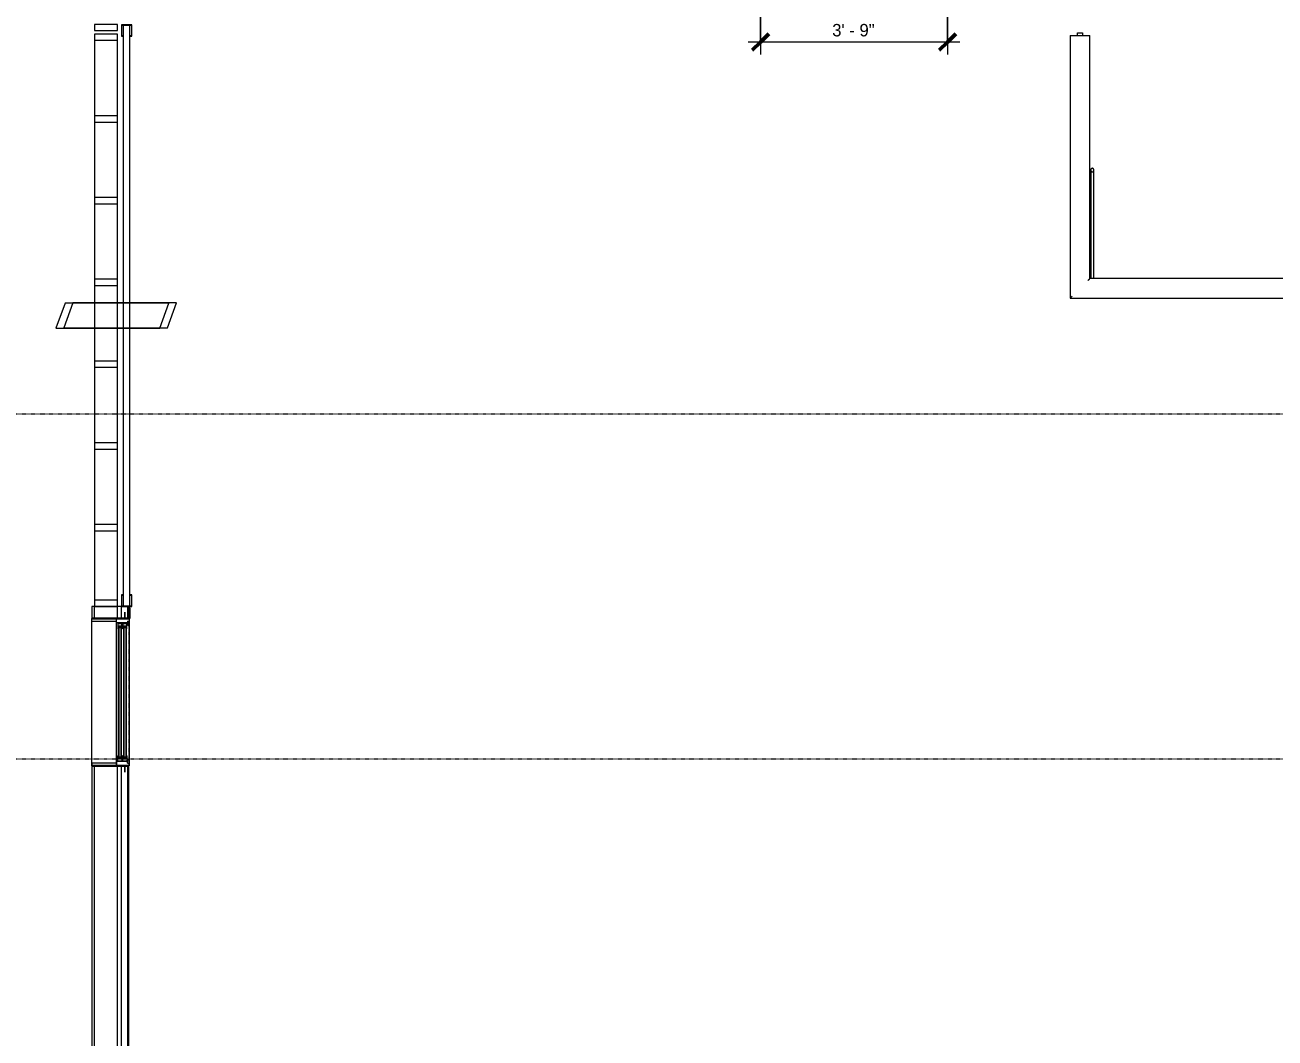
# Model space of a CAD drawing. Header units: inches. Extents: x -4010 to -1814, y 9846 to 12241.
# Drawn here: x -3426.4 to -3125.5, y 11003.3 to 11247.1 of the extents above; entities that cross this region are included whole.
import ezdxf

# ---------------------------------------------------------------- set-up
doc = ezdxf.new("R2010")
doc.units = ezdxf.units.IN
doc.header["$MEASUREMENT"] = 0
doc.linetypes.add('Aligning Line 1_8_', pattern=[0.25, 0.125, -0.125])
doc.linetypes.add('Dash', pattern=[0.25, 0.125, -0.125])
for name, color, linetype, lineweight in [('0-1', 7, 'Continuous', 5), ('0-2', 7, 'Continuous', 9), ('A-ANNO-DIMS', 211, 'Continuous', 9), ('A-ANNO-DIMS-32', 211, 'Continuous', 9), ('A-DETL-GENF-HDLN-1', 7, 'Dash', 9), ('A-DETL-GENF-HDLN-2', 1, 'Continuous', 18), ('A-FLOR-HRAL-1', 7, 'Continuous', 9), ('A-GLAZ', 151, 'Continuous', 18), ('A-GLAZ-1', 10, 'Continuous', 30), ('A-GLAZ-2', 7, 'Continuous', 9), ('A-GLAZ-CWMG-1', 7, 'Continuous', 9), ('A-WALL-1', 7, 'Continuous', 9), ('A-WALL-2', 250, 'Continuous', 18), ('A-WALL-IDEN', 211, 'Continuous', 9), ('G-ANNO-SYMB-1', 147, 'Aligning Line 1_8_', 9), ('S-BEAM-1', 7, 'Continuous', 9)]:
    doc.layers.add(name, color=color, linetype=linetype, lineweight=lineweight)
doc.styles.add('Century Gothic', font='ufonts.com_century-gothic.ttf', dxfattribs={"height": 3})
doc.dimstyles.new('OD_1__HACK_2_1', dxfattribs={"dimscale": 12, "dimtxt": 3.132505, "dimasz": 0.333333, "dimexe": 0.25, "dimexo": 0.166667, "dimgap": 0.041667, "dimtad": 1, "dimdec": 4, "dimrnd": 0.0625, "dimzin": 3, "dimdsep": 46, "dimlunit": 4, "dimtxsty": 'Century Gothic', "dimblk1": 'OBLIQUE', "dimblk2": 'OBLIQUE', "dimsah": 1, "dimcen": 0.09, "dimdle": 0.25, "dimazin": 0, "dimtfac": 1, "dimtdec": 4, "dimtix": 1, "dimtmove": 0, "dimatfit": 3, "dimfxl": 1, "dimtvp": 1, "dimtfill": 1, "dimfrac": 2, "dimtolj": 1, "dimtzin": 0, "dimarcsym": 2})

# ---------------------------------------------------------------- blocks, each defined once
blk = doc.blocks.new('Rectangular Mullion - Profile_Polycarbonate_Upper and left-2704980-UNIT PLANS - 2ND _ 3RD FLOOR')
at = {"layer": 'A-GLAZ-CWMG-1'}
for p, q in [((-2.75, 1.29), (0, 1.29)), ((-2.75, 0.79), (-2.75, 1.29)), ((-2.5, 0.79), (-2.75, 0.79)), ((-0.06, 1.22), (-2.69, 1.22)), ((-2.69, 1.22), (-2.69, 0.85)), ((-2.69, 0.85), (-2.5, 0.85)), ((-2.5, 0.85), (-2.5, 0.79)), ((-0.06, -1.15), (-0.06, 1.22)), ((0, 1.29), (0, -1.21)), ((-2.75, -1.21), (-2.75, -0.79)), ((-2.75, -0.79), (-2.5, -0.79)), ((0, -1.21), (-2.75, -1.21)), ((-2.5, -0.85), (-2.69, -0.85)), ((-2.69, -0.85), (-2.69, -1.15)), ((-2.69, -1.15), (-0.06, -1.15)), ((-2.5, -0.79), (-2.5, -0.85))]:
    blk.add_line(p, q, dxfattribs=at)
blk = doc.blocks.new('Rectangular Mullion - Profile_Polycarbonate_right-2704981-UNIT PLANS - 2ND _ 3RD FLOOR')
at = {"layer": 'A-GLAZ-CWMG-1'}
for p, q in [((0, 1.29), (-2.75, 1.29)), ((-2.75, 1.29), (-2.75, 0.79)), ((-2.75, 0.79), (-2.5, 0.79)), ((-2.69, 0.85), (-2.69, 1.22)), ((-2.69, 1.22), (-0.06, 1.22)), ((-2.5, 0.85), (-2.69, 0.85)), ((-2.5, 0.79), (-2.5, 0.85)), ((-0.06, 1.22), (-0.06, -1.15)), ((0, -1.21), (0, 1.29)), ((-2.5, -0.79), (-2.75, -0.79)), ((-2.75, -0.79), (-2.75, -1.21)), ((-2.75, -1.21), (0, -1.21)), ((-2.69, -1.15), (-2.69, -0.85)), ((-2.69, -0.85), (-2.5, -0.85)), ((-0.06, -1.15), (-2.69, -1.15)), ((-2.5, -0.85), (-2.5, -0.79))]:
    blk.add_line(p, q, dxfattribs=at)
blk = doc.blocks.new('Rectangular Mullion - Stud - Vertical-2745649-UNIT PLANS - 2ND _ 3RD FLOOR')
at = {"layer": 'A-GLAZ-CWMG-1'}
for p, q in [((-1.5, 2.75), (0, 2.75)), ((-1.5, -2.75), (-1.5, 2.75)), ((0, 2.75), (0, -2.75)), ((0, -2.75), (-1.5, -2.75))]:
    blk.add_line(p, q, dxfattribs=at)
blk = doc.blocks.new('Rectangular Mullion - Stud - Vertical-2745650-UNIT PLANS - 2ND _ 3RD FLOOR')
at = {"layer": 'A-GLAZ-CWMG-1'}
for p, q in [((-1.5, 2.75), (-1.5, -2.75)), ((0, 2.75), (-1.5, 2.75)), ((0, -2.75), (0, 2.75)), ((-1.5, -2.75), (0, -2.75))]:
    blk.add_line(p, q, dxfattribs=at)
blk = doc.blocks.new('Rectangular Mullion - Stud - Base_Head-1991713-UNIT PLANS - 2ND _ 3RD FLOOR')
at = {"layer": 'A-GLAZ-CWMG-1'}
for p, q in [((-3409.67, 11243.46), (-3409.67, 11225.28)), ((-3404.17, 11225.28), (-3404.17, 11243.46))]:
    blk.add_line(p, q, dxfattribs=at)
blk = doc.blocks.new('Rectangular Mullion - Stud - Base_Head-1769174-UNIT PLANS - 2ND _ 3RD FLOOR')
at = {"layer": 'A-GLAZ-CWMG-1'}
for p, q in [((-3409.67, 11223.78), (-3409.67, 11205.59)), ((-3404.17, 11205.59), (-3404.17, 11223.78))]:
    blk.add_line(p, q, dxfattribs=at)
blk = doc.blocks.new('Rectangular Mullion - Stud - Vertical-2745647-UNIT PLANS - 2ND _ 3RD FLOOR')
at = {"layer": 'A-GLAZ-CWMG-1'}
for p, q in [((0, 2.75), (1.5, 2.75)), ((0, -2.75), (0, 2.75)), ((1.5, 2.75), (1.5, -2.75)), ((1.5, -2.75), (0, -2.75))]:
    blk.add_line(p, q, dxfattribs=at)
blk = doc.blocks.new('Rectangular Mullion - Stud - Base_Head-1769175-UNIT PLANS - 2ND _ 3RD FLOOR')
at = {"layer": 'A-GLAZ-CWMG-1'}
for p, q in [((-3409.67, 11125.36), (-3409.67, 11108.68)), ((-3404.17, 11108.68), (-3404.17, 11125.36))]:
    blk.add_line(p, q, dxfattribs=at)
blk = doc.blocks.new('Railing - Baluster_01-V1-UNIT PLANS - 2ND _ 3RD FLOOR')
at = {"layer": 'A-FLOR-HRAL-1'}
for p, q in [((-0.59, 1.18), (0.59, 1.18)), ((-0.59, 0.59), (-0.59, 1.18)), ((0.59, 1.18), (0.59, 0.59))]:
    blk.add_line(p, q, dxfattribs=at)
blk = doc.blocks.new('Railing - Railing-2700274-UNIT PLANS - 2ND _ 3RD FLOOR')
at = {"layer": 'A-FLOR-HRAL-1'}
for p, q in [((-3174.75, 11244.64), (-3174.75, 11181.39)), ((-3174.75, 11244.64), (-3174.28, 11244.64)), ((-3174.28, 11244.64), (-3170.5, 11244.64)), ((-3170.5, 11244.64), (-3170.02, 11244.64)), ((-3170.02, 11186.11), (-3170.02, 11244.64)), ((-3065.42, 11244.64), (-3065.42, 11186.11)), ((-3065.42, 11244.64), (-3064.95, 11244.64)), ((-3064.95, 11244.64), (-3061.17, 11244.64)), ((-3061.17, 11244.64), (-3060.7, 11244.64)), ((-3060.7, 11181.39), (-3060.7, 11244.64)), ((-3065.42, 11186.11), (-3170.02, 11186.11)), ((-3174.75, 11181.39), (-3060.7, 11181.39))]:
    blk.add_line(p, q, dxfattribs=at)
for points, knots in [([(-3170.5, 11185.64), (-3170.45, 11185.68), (-3170.39, 11185.74), (-3170.31, 11185.82), (-3170.27, 11185.87), (-3170.23, 11185.9), (-3170.2, 11185.94), (-3170.17, 11185.97), (-3170.14, 11186), (-3170.11, 11186.02), (-3170.09, 11186.05), (-3170.06, 11186.08), (-3170.03, 11186.11), (-3170.02, 11186.11), (-3170.02, 11186.11)], [0, 0, 0, 0, 0.166667, 0.25, 0.333333, 0.375, 0.416667, 0.5, 0.541667, 0.583333, 0.666667, 0.75, 0.833333, 1, 1, 1, 1]), ([(-3064.95, 11185.64), (-3064.99, 11185.68), (-3065.05, 11185.74), (-3065.13, 11185.82), (-3065.18, 11185.87), (-3065.21, 11185.9), (-3065.25, 11185.94), (-3065.28, 11185.97), (-3065.31, 11186), (-3065.33, 11186.02), (-3065.36, 11186.05), (-3065.39, 11186.08), (-3065.42, 11186.11), (-3065.42, 11186.11), (-3065.42, 11186.11)], [0, 0, 0, 0, 0.166667, 0.25, 0.333333, 0.375, 0.416667, 0.5, 0.541667, 0.583333, 0.666667, 0.75, 0.833333, 1, 1, 1, 1]), ([(-3174.75, 11181.39), (-3174.75, 11181.39), (-3174.74, 11181.4), (-3174.71, 11181.42), (-3174.69, 11181.45), (-3174.66, 11181.48), (-3174.63, 11181.51), (-3174.6, 11181.53), (-3174.56, 11181.57), (-3174.52, 11181.62), (-3174.48, 11181.65), (-3174.45, 11181.69), (-3174.38, 11181.76), (-3174.32, 11181.82), (-3174.28, 11181.86)], [0, 0, 0, 0, 0.166667, 0.25, 0.333333, 0.416667, 0.458333, 0.5, 0.583333, 0.666667, 0.708333, 0.75, 0.833333, 1, 1, 1, 1]), ([(-3060.7, 11181.39), (-3060.7, 11181.39), (-3060.71, 11181.4), (-3060.73, 11181.42), (-3060.76, 11181.45), (-3060.79, 11181.48), (-3060.82, 11181.51), (-3060.84, 11181.53), (-3060.88, 11181.57), (-3060.93, 11181.62), (-3060.96, 11181.65), (-3061, 11181.69), (-3061.07, 11181.76), (-3061.13, 11181.82), (-3061.17, 11181.86)], [0, 0, 0, 0, 0.166667, 0.25, 0.333333, 0.416667, 0.458333, 0.5, 0.583333, 0.666667, 0.708333, 0.75, 0.833333, 1, 1, 1, 1])]:
    blk.add_open_spline(points, degree=3, knots=knots, dxfattribs=at)
blk.add_blockref('Railing - Baluster_01-V1-UNIT PLANS - 2ND _ 3RD FLOOR', (-3172.39, 11244.05))
blk = doc.blocks.new('Walls 39 - Walls 1-2569131-UNIT PLANS - 2ND _ 3RD FLOOR')
at = {"layer": 'S-BEAM-1'}
for p, q in [((-3169.84, 11212.21), (-3169.84, 11186.11)), ((-3169.09, 11186.11), (-3169.09, 11212.21))]:
    blk.add_line(p, q, dxfattribs=at)
at = {"layer": 'S-BEAM-1', "flags": 128}
for points in [[(-3169.09, 11212.21), (-3169.1, 11212.32), (-3169.13, 11212.41), (-3169.18, 11212.5), (-3169.25, 11212.57), (-3169.33, 11212.62), (-3169.42, 11212.64), (-3169.51, 11212.64), (-3169.6, 11212.62), (-3169.68, 11212.57), (-3169.75, 11212.5), (-3169.8, 11212.41), (-3169.83, 11212.32), (-3169.84, 11212.21)], [(-3169.84, 11212.21), (-3169.83, 11212.11), (-3169.8, 11212.01), (-3169.75, 11211.93), (-3169.68, 11211.86), (-3169.6, 11211.81), (-3169.51, 11211.78), (-3169.42, 11211.78), (-3169.33, 11211.81), (-3169.25, 11211.86), (-3169.18, 11211.93), (-3169.13, 11212.01), (-3169.1, 11212.11), (-3169.09, 11212.21)]]:
    blk.add_lwpolyline(points, dxfattribs=at)
blk = doc.blocks.new('Window-Double_Hung-Marvin-Essential - ESDH3066 - 2nd Floor-3033827-UNIT PLANS - 2ND _ 3RD FLOOR')
at = {"layer": 'A-DETL-GENF-HDLN-1'}
blk.add_line((16.1, -4.47), (-16.5, -4.47), dxfattribs=at)
at = {"layer": 'A-DETL-GENF-HDLN-2'}
for p, q in [((-17.13, 4.44), (-17.75, 4.44)), ((-17.13, -1.41), (-17.13, 4.44)), ((17.12, 4.44), (17.75, 4.44)), ((17.12, 4.44), (17.12, -1.41)), ((-16.72, -1.44), (-17.75, -1.44)), ((-17.75, -4.53), (-17.75, -1.44)), ((-16.72, -4.02), (-16.72, -1.44)), ((-16.56, -1.78), (-15.34, -1.78)), ((-16.56, -1.78), (-16.56, -2.72)), ((-15.34, -2.72), (-16.56, -2.72)), ((-16.56, -3), (-15.34, -3)), ((-16.56, -3), (-16.56, -3.94)), ((-15.28, -1.9), (-15.94, -1.9)), ((-15.94, -1.9), (-15.94, -2.62)), ((-15.94, -2.62), (-15.28, -2.62)), ((-15.84, -1.91), (-15.84, -2.6)), ((-15.54, -2.04), (-15.54, -2.48)), ((-15.34, -1.78), (-15.28, -1.84)), ((-15.34, -2.72), (-15.28, -2.66)), ((-15.34, -3), (-15.28, -3.06)), ((-15.28, -1.84), (-15.28, -1.9)), ((-15.28, -2.62), (-15.28, -2.66)), ((15.34, -1.78), (15.28, -1.84)), ((15.28, -1.84), (15.28, -1.9)), ((15.28, -1.9), (15.94, -1.9)), ((15.28, -2.62), (15.28, -2.66)), ((15.94, -2.62), (15.28, -2.62)), ((15.34, -2.72), (15.28, -2.66)), ((15.34, -3), (15.28, -3.06)), ((16.56, -1.78), (15.34, -1.78)), ((15.34, -2.72), (16.56, -2.72)), ((16.56, -3), (15.34, -3)), ((15.54, -2.04), (15.54, -2.48)), ((15.84, -1.91), (15.84, -2.6)), ((15.94, -1.9), (15.94, -2.62)), ((16.56, -1.78), (16.56, -2.72)), ((16.56, -3), (16.56, -3.94)), ((16.72, -4.02), (16.72, -1.44)), ((16.72, -1.44), (17.75, -1.44)), ((17.75, -4.53), (17.75, -1.44)), ((-19.25, -3.48), (-19.25, -3.44)), ((-19.25, -3.44), (-17.9, -3.44)), ((-17.75, -3.48), (-19.25, -3.48)), ((-17.9, -3.44), (-17.9, -3.33)), ((-17.9, -3.33), (-17.75, -3.33)), ((-17.75, -4.53), (-17.16, -4.53)), ((-17.08, -4.12), (-17.16, -4.53)), ((-17.08, -4.12), (-16.19, -4.12)), ((-16.85, -4.5), (-16.85, -4.12)), ((-16.3, -4.5), (-16.85, -4.5)), ((-16.38, -4.02), (-16.72, -4.02)), ((-15.34, -3.94), (-16.56, -3.94)), ((-16.38, -4.12), (-16.38, -4.02)), ((-16.18, -4.26), (-16.3, -4.26)), ((-16.3, -4.26), (-16.3, -4.5)), ((-16.19, -4.12), (-16.19, -4.22)), ((-16.19, -4.22), (-16.1, -4.22)), ((-16.18, -4.47), (-16.18, -4.26)), ((-16.18, -4.47), (-16.1, -4.47)), ((-16.1, -4.22), (-16.1, -4.47)), ((-15.28, -3.12), (-15.94, -3.12)), ((-15.94, -3.12), (-15.94, -3.84)), ((-15.94, -3.84), (-15.28, -3.84)), ((-15.84, -3.13), (-15.84, -3.82)), ((-15.54, -3.26), (-15.54, -3.7)), ((-15.34, -3.94), (-15.28, -3.88)), ((-15.28, -3.06), (-15.28, -3.12)), ((-15.28, -3.84), (-15.28, -3.88)), ((15.28, -3.06), (15.28, -3.12)), ((15.28, -3.12), (15.94, -3.12)), ((15.28, -3.84), (15.28, -3.88)), ((15.94, -3.84), (15.28, -3.84)), ((15.34, -3.94), (15.28, -3.88)), ((15.34, -3.94), (16.56, -3.94)), ((15.54, -3.26), (15.54, -3.7)), ((15.84, -3.13), (15.84, -3.82)), ((15.94, -3.12), (15.94, -3.84)), ((16.19, -4.22), (16.1, -4.22)), ((16.1, -4.22), (16.1, -4.47)), ((16.18, -4.47), (16.1, -4.47)), ((16.18, -4.47), (16.18, -4.26)), ((16.18, -4.26), (16.3, -4.26)), ((17.08, -4.12), (16.19, -4.12)), ((16.19, -4.12), (16.19, -4.22)), ((16.3, -4.26), (16.3, -4.5)), ((16.3, -4.5), (16.85, -4.5)), ((16.38, -4.12), (16.38, -4.02)), ((16.38, -4.02), (16.72, -4.02)), ((16.85, -4.5), (16.85, -4.12)), ((17.08, -4.12), (17.16, -4.53)), ((17.75, -4.53), (17.16, -4.53)), ((17.9, -3.33), (17.75, -3.33)), ((17.75, -3.48), (19.25, -3.48)), ((17.9, -3.44), (17.9, -3.33)), ((19.25, -3.44), (17.9, -3.44)), ((19.25, -3.48), (19.25, -3.44))]:
    blk.add_line(p, q, dxfattribs=at)
at = {"layer": 'A-GLAZ'}
for p, q in [((15.84, -1.91), (-15.84, -1.91)), ((15.84, -2.04), (-15.84, -2.04)), ((15.84, -2.48), (-15.84, -2.48)), ((15.84, -2.6), (-15.84, -2.6)), ((15.84, -3.13), (-15.84, -3.13)), ((15.84, -3.26), (-15.84, -3.26)), ((15.84, -3.7), (-15.84, -3.7)), ((15.84, -3.82), (-15.84, -3.82))]:
    blk.add_line(p, q, dxfattribs=at)
at = {"layer": 'A-GLAZ-1'}
for p, q in [((-17.75, -1.41), (-17.75, 4.44)), ((17.75, 4.44), (17.75, -1.41)), ((-17.75, -4.53), (-17.75, -1.44)), ((17.75, -1.44), (17.75, -4.53))]:
    blk.add_line(p, q, dxfattribs=at)
at = {"layer": 'A-GLAZ-2'}
for p, q in [((-17.75, 4.44), (17.75, 4.44)), ((-17.75, -1.44), (17.75, -1.44)), ((17.75, -4.53), (-17.75, -4.53)), ((17.75, -4.44), (20.27, -4.44)), ((17.75, -4.69), (17.75, -4.53)), ((20.27, -4.69), (17.75, -4.69)), ((20.27, -4.44), (20.27, -4.69))]:
    blk.add_line(p, q, dxfattribs=at)
blk = doc.blocks.new('CTR - 1st Phase - Shell_rvt-1-UNIT PLANS - 2ND _ 3RD FLOOR')
at = {"layer": 'A-WALL-1'}
for p, q in [((-3401.17, 11247.13), (-3402.75, 11247.13)), ((-3402.75, 11247.13), (-3402.75, 11107.24)), ((-3401.17, 11107.24), (-3401.17, 11247.13)), ((-3410.3, 11107.18), (-3410.3, 11104.28)), ((-3401.42, 11107.18), (-3410.3, 11107.18)), ((-3402.75, 11107.24), (-3401.17, 11107.24)), ((-3401.42, 11106.8), (-3401.42, 11107.18)), ((-3404.45, 11104.28), (-3404.42, 11104.28)), ((-3410.3, 11068.78), (-3410.3, 10842.51)), ((-3404.42, 11068.78), (-3404.45, 11068.78)), ((-3401.42, 10851.39), (-3401.42, 11068.78))]:
    blk.add_line(p, q, dxfattribs=at)
at = {"layer": 'A-WALL-2'}
for p, q in [((-3409.67, 11104.28), (-3409.67, 11107.18)), ((-3404.17, 11104.28), (-3404.17, 11107.18)), ((-3403.17, 11104.28), (-3403.17, 11107.18)), ((-3401.67, 11104.28), (-3401.67, 11107.18)), ((-3409.67, 10843.14), (-3409.67, 11068.78)), ((-3404.17, 10848.64), (-3404.17, 11068.78)), ((-3403.17, 10849.64), (-3403.17, 11068.78)), ((-3401.67, 10851.14), (-3401.67, 11068.78))]:
    blk.add_line(p, q, dxfattribs=at)
at = {"layer": '0-2'}
for name, p, rotation in [('Rectangular Mullion - Stud - Vertical-2745650-UNIT PLANS - 2ND _ 3RD FLOOR', (-3406.92, 11247.29), 90.00000000000892), ('Rectangular Mullion - Profile_Polycarbonate_right-2704981-UNIT PLANS - 2ND _ 3RD FLOOR', (-3401.96, 11107.18), 270), ('Window-Double_Hung-Marvin-Essential - ESDH3066 - 2nd Floor-3033827-UNIT PLANS - 2ND _ 3RD FLOOR', (-3405.86, 11086.53), 89.99999999999993)]:
    blk.add_blockref(name, p, dxfattribs=dict(at, rotation=rotation))
at = {"layer": '0-2', "extrusion": (0, 0, -1)}
for name, p, rotation in [('Rectangular Mullion - Profile_Polycarbonate_Upper and left-2704980-UNIT PLANS - 2ND _ 3RD FLOOR', (3401.96, 11247.19), 90), ('Rectangular Mullion - Stud - Vertical-2745647-UNIT PLANS - 2ND _ 3RD FLOOR', (3406.92, 11244.96), 269.9999999999911), ('Rectangular Mullion - Stud - Vertical-2745647-UNIT PLANS - 2ND _ 3RD FLOOR', (3406.92, 11225.28), 269.9999999999911), ('Rectangular Mullion - Stud - Vertical-2745647-UNIT PLANS - 2ND _ 3RD FLOOR', (3406.92, 11205.59), 269.9999999999911), ('Rectangular Mullion - Stud - Vertical-2745647-UNIT PLANS - 2ND _ 3RD FLOOR', (3406.92, 11185.91), 269.9999999999911), ('Rectangular Mullion - Stud - Vertical-2745647-UNIT PLANS - 2ND _ 3RD FLOOR', (3406.92, 11166.23), 269.9999999999911), ('Rectangular Mullion - Stud - Vertical-2745647-UNIT PLANS - 2ND _ 3RD FLOOR', (3406.92, 11146.54), 269.9999999999911), ('Rectangular Mullion - Stud - Vertical-2745647-UNIT PLANS - 2ND _ 3RD FLOOR', (3406.92, 11126.86), 269.9999999999911), ('Rectangular Mullion - Stud - Vertical-2745649-UNIT PLANS - 2ND _ 3RD FLOOR', (3406.92, 11107.18), 269.9999999999911)]:
    blk.add_blockref(name, p, dxfattribs=dict(at, rotation=rotation))
at = {"layer": '0-2'}
for name, p in [('Railing - Railing-2700274-UNIT PLANS - 2ND _ 3RD FLOOR', (0, 0)), ('Rectangular Mullion - Stud - Base_Head-1991713-UNIT PLANS - 2ND _ 3RD FLOOR', (0, 0)), ('Rectangular Mullion - Stud - Base_Head-1769174-UNIT PLANS - 2ND _ 3RD FLOOR', (0, 0)), ('Walls 39 - Walls 1-2569131-UNIT PLANS - 2ND _ 3RD FLOOR', (0, 0)), ('Rectangular Mullion - Stud - Base_Head-1769174-UNIT PLANS - 2ND _ 3RD FLOOR', (0, -19.68)), ('Rectangular Mullion - Stud - Base_Head-1769174-UNIT PLANS - 2ND _ 3RD FLOOR', (0, -39.37)), ('Rectangular Mullion - Stud - Base_Head-1769174-UNIT PLANS - 2ND _ 3RD FLOOR', (0, -59.05)), ('Rectangular Mullion - Stud - Base_Head-1769174-UNIT PLANS - 2ND _ 3RD FLOOR', (0, -78.73)), ('Rectangular Mullion - Stud - Base_Head-1769175-UNIT PLANS - 2ND _ 3RD FLOOR', (0, 0))]:
    blk.add_blockref(name, p, dxfattribs=at)
blk = doc.blocks.new('CTR - 1st Phase - Common Walls_rvt-1-UNIT PLANS - 2ND _ 3RD FLOOR')
at = {"layer": 'G-ANNO-SYMB-1'}
for p, q in [((-1871.64, 11153.43), (-4009.55, 11153.43)), ((-1871.64, 11070.38), (-4009.55, 11070.38))]:
    blk.add_line(p, q, dxfattribs=at)
blk = doc.blocks.new('DIMBLOCK295-UNIT PLANS - 2ND _ 3RD FLOOR')
at = {"layer": 'A-ANNO-DIMS-32'}
for p, q in [((-3204.32, 11260.62), (-3204.32, 11240.04)), ((-3204.32, 11243.04), (-3204.32, 11260.62)), ((-3249.32, 11253.64), (-3249.32, 11240.04)), ((-3249.32, 11243.04), (-3249.32, 11253.64)), ((-3201.32, 11243.04), (-3252.32, 11243.04))]:
    blk.add_line(p, q, dxfattribs=at)
at = {"layer": 'A-ANNO-DIMS-32', "lineweight": 50}
for p, q in [((-3249.32, 11243.04), (-3247.32, 11245.04)), ((-3204.32, 11243.04), (-3202.32, 11245.04)), ((-3249.32, 11243.04), (-3251.32, 11241.04)), ((-3204.32, 11243.04), (-3206.32, 11241.04))]:
    blk.add_line(p, q, dxfattribs=at)
at = {"layer": 'A-ANNO-DIMS-32', "color": 0, "insert": (-3232.07, 11247.39), "char_height": 3, "width": 12.5897, "attachment_point": 1, "line_spacing_factor": 0.984502, "style": 'Century Gothic', "bg_fill": 3, "box_fill_scale": 1.25, "bg_fill_color": 256, "bg_fill_true_color": 13158600, "bg_fill_transparency": 0}
blk.add_mtext('3\' - 9"', dxfattribs=at)
blk = doc.blocks.new('_Oblique')
at = {"color": 0, "linetype": 'ByBlock', "lineweight": -2}
blk.add_line((-0.5, -0.5), (0.5, 0.5), dxfattribs=at)
blk = doc.blocks.new('Wall Tag - Arch Wall-3956453-UNIT PLANS - 2ND _ 3RD FLOOR')
at = {"layer": 'A-WALL-IDEN'}
for p, q in [((-0.3561, 0.0937), (-0.4244, -0.0937)), ((0.4244, 0.0937), (-0.3561, 0.0937)), ((0.3561, -0.0937), (0.4244, 0.0937)), ((-0.4244, -0.0937), (0.3561, -0.0937))]:
    blk.add_line(p, q, dxfattribs=at)

msp = doc.modelspace()

# ---------------------------------------------------------------- block references
at = {"layer": '0-1'}
for name in ['CTR - 1st Phase - Common Walls_rvt-1-UNIT PLANS - 2ND _ 3RD FLOOR', 'CTR - 1st Phase - Shell_rvt-1-UNIT PLANS - 2ND _ 3RD FLOOR']:
    msp.add_blockref(name, (0, 0), dxfattribs=at)
at = {"layer": 'A-WALL-IDEN', "xscale": 31.99999999999999, "yscale": 31.99999999999999, "zscale": 31.99999999999999}
for p in [(-3405.37915, 11177.18315), (-3403.50572, 11177.23315)]:
    msp.add_blockref('Wall Tag - Arch Wall-3956453-UNIT PLANS - 2ND _ 3RD FLOOR', p, dxfattribs=at)

# ---------------------------------------------------------------- next in the draw order: dimensions: what is measured, and where the dimension line sits
at = {"layer": 'A-ANNO-DIMS'}
dim = msp.add_linear_dim(base=(-3249.32374, 11243.0401), p1=(-3204.32374, 11262.61986), p2=(-3249.32374, 11255.64399), dimstyle='OD_1__HACK_2_1', override={"dimpost": '<>', "dimfxl": 45.537488}, dxfattribs=at)
dim.commit()
dim.dimension.update_dxf_attribs({"geometry": 'DIMBLOCK295-UNIT PLANS - 2ND _ 3RD FLOOR', "text_midpoint": (-3226.82374, 11245.11556)})

doc.saveas('drawing.dxf')
